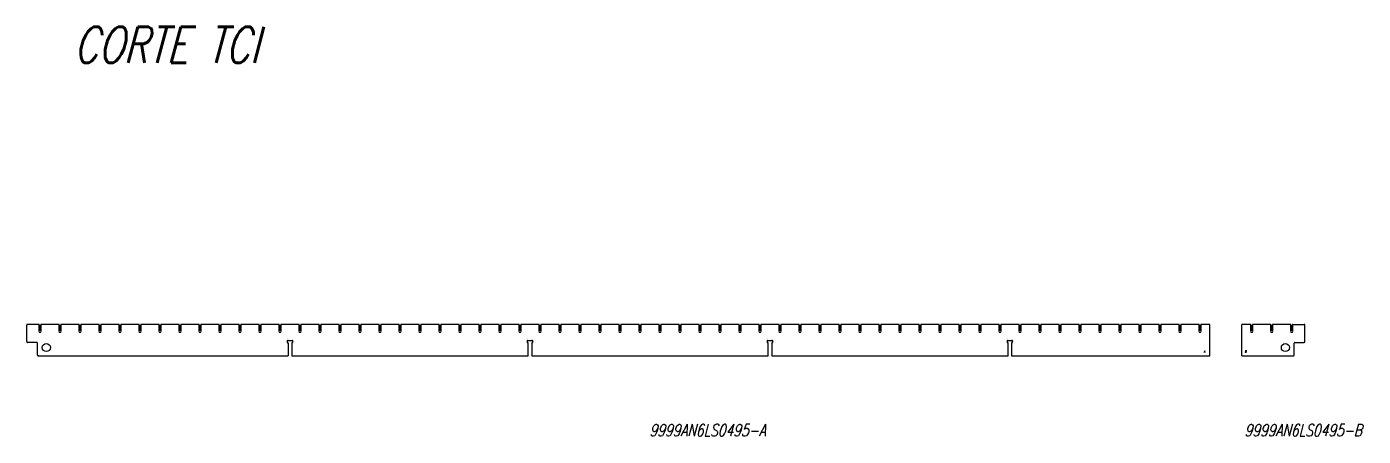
# Model space of a CAD drawing. Header units: millimetres. Extents: x 20123 to 28178, y -9397 to -6390.
# Drawn here: x 24836 to 28178, y -7774 to -6750 of the extents above; entities that cross this region are included whole.
import ezdxf

# ---------------------------------------------------------------- set-up
doc = ezdxf.new("R2010")
doc.units = ezdxf.units.MM
doc.header["$LTSCALE"] = 100
doc.layers.get('0').update_dxf_attribs({"linetype": 'CONTINUOUS', "lineweight": 30})
doc.layers.add('3-COTAS', color=252, linetype='CONTINUOUS')
doc.styles.add('ROMANS', font='romans.shx', dxfattribs={"width": 0.75, "oblique": 15, "height": 30})

msp = doc.modelspace()

# ---------------------------------------------------------------- linework, layer by layer
for p, q in [((24836.386, -7537.565), (24836.386, -7496.565)), ((24866.767, -7494.565), (24838.386, -7494.565)), ((24867.767, -7495.554), (24867.767, -7509.452)), ((24867.767, -7509.442), (24867.767, -7496.565)), ((24871.125, -7514.565), (24868.159, -7514.565)), ((24871.517, -7509.452), (24871.517, -7495.554)), ((24871.517, -7496.565), (24871.517, -7509.442)), ((24916.767, -7494.565), (24872.517, -7494.565)), ((24917.767, -7495.554), (24917.767, -7509.452)), ((24917.767, -7509.442), (24917.767, -7496.565)), ((24921.125, -7514.565), (24918.159, -7514.565)), ((24921.517, -7509.452), (24921.517, -7495.554)), ((24921.517, -7496.565), (24921.517, -7509.442)), ((24966.767, -7494.565), (24922.517, -7494.565)), ((24967.767, -7495.554), (24967.767, -7509.452)), ((24967.767, -7509.442), (24967.767, -7496.565)), ((24971.125, -7514.565), (24968.159, -7514.565)), ((24971.517, -7509.452), (24971.517, -7495.554)), ((24971.517, -7496.565), (24971.517, -7509.442)), ((25016.767, -7494.565), (24972.517, -7494.565)), ((25017.767, -7495.554), (25017.767, -7509.452)), ((25017.767, -7509.442), (25017.767, -7496.565)), ((25021.125, -7514.565), (25018.159, -7514.565)), ((25021.517, -7509.452), (25021.517, -7495.554)), ((25021.517, -7496.565), (25021.517, -7509.442)), ((25066.767, -7494.565), (25022.517, -7494.565)), ((25067.767, -7495.554), (25067.767, -7509.452)), ((25067.767, -7509.442), (25067.767, -7496.565)), ((25071.125, -7514.565), (25068.159, -7514.565)), ((25071.517, -7509.452), (25071.517, -7495.554)), ((25071.517, -7496.565), (25071.517, -7509.442)), ((25116.767, -7494.565), (25072.517, -7494.565)), ((25117.767, -7495.554), (25117.767, -7509.452)), ((25117.767, -7509.442), (25117.767, -7496.565)), ((25121.125, -7514.565), (25118.159, -7514.565)), ((25121.517, -7509.452), (25121.517, -7495.554)), ((25121.517, -7496.565), (25121.517, -7509.442)), ((25166.767, -7494.565), (25122.517, -7494.565)), ((25167.767, -7495.554), (25167.767, -7509.452)), ((25167.767, -7509.442), (25167.767, -7496.565)), ((25171.125, -7514.565), (25168.159, -7514.565)), ((25171.517, -7509.452), (25171.517, -7495.554)), ((25171.517, -7496.565), (25171.517, -7509.442)), ((25216.767, -7494.565), (25172.517, -7494.565)), ((25217.767, -7495.554), (25217.767, -7509.452)), ((25217.767, -7509.442), (25217.767, -7496.565)), ((25221.125, -7514.565), (25218.159, -7514.565)), ((25221.517, -7509.452), (25221.517, -7495.554)), ((25221.517, -7496.565), (25221.517, -7509.442)), ((25266.767, -7494.565), (25222.517, -7494.565)), ((25267.767, -7495.554), (25267.767, -7509.452)), ((25267.767, -7509.442), (25267.767, -7496.565)), ((25271.125, -7514.565), (25268.159, -7514.565)), ((25271.517, -7509.452), (25271.517, -7495.554)), ((25271.517, -7496.565), (25271.517, -7509.442)), ((25316.767, -7494.565), (25272.517, -7494.565)), ((25317.767, -7495.554), (25317.767, -7509.452)), ((25317.767, -7509.442), (25317.767, -7496.565)), ((25321.125, -7514.565), (25318.159, -7514.565)), ((25321.517, -7509.452), (25321.517, -7495.554)), ((25321.517, -7496.565), (25321.517, -7509.442)), ((25366.767, -7494.565), (25322.517, -7494.565)), ((25367.767, -7495.554), (25367.767, -7509.452)), ((25367.767, -7509.442), (25367.767, -7496.565)), ((25371.125, -7514.565), (25368.159, -7514.565)), ((25371.517, -7509.452), (25371.517, -7495.554)), ((25371.517, -7496.565), (25371.517, -7509.442)), ((25416.767, -7494.565), (25372.517, -7494.565)), ((25417.767, -7495.554), (25417.767, -7509.452)), ((25417.767, -7509.442), (25417.767, -7496.565)), ((25421.125, -7514.565), (25418.159, -7514.565)), ((25421.517, -7509.452), (25421.517, -7495.554)), ((25421.517, -7496.565), (25421.517, -7509.442)), ((25466.767, -7494.565), (25422.517, -7494.565)), ((25467.767, -7495.554), (25467.767, -7509.452)), ((25467.767, -7509.442), (25467.767, -7496.565)), ((25471.125, -7514.565), (25468.159, -7514.565)), ((25471.517, -7509.452), (25471.517, -7495.554)), ((25471.517, -7496.565), (25471.517, -7509.442)), ((25516.767, -7494.565), (25472.517, -7494.565)), ((25517.767, -7495.554), (25517.767, -7509.452)), ((25517.767, -7509.442), (25517.767, -7496.565)), ((25521.125, -7514.565), (25518.159, -7514.565)), ((25521.517, -7509.452), (25521.517, -7495.554)), ((25521.517, -7496.565), (25521.517, -7509.442)), ((25566.767, -7494.565), (25522.517, -7494.565)), ((25567.767, -7495.554), (25567.767, -7509.452)), ((25567.767, -7509.442), (25567.767, -7496.565)), ((25571.125, -7514.565), (25568.159, -7514.565)), ((25571.517, -7509.452), (25571.517, -7495.554)), ((25571.517, -7496.565), (25571.517, -7509.442)), ((25616.767, -7494.565), (25572.517, -7494.565)), ((25617.767, -7495.554), (25617.767, -7509.452)), ((25617.767, -7509.442), (25617.767, -7496.565)), ((25621.125, -7514.565), (25618.159, -7514.565)), ((25621.517, -7509.452), (25621.517, -7495.554)), ((25621.517, -7496.565), (25621.517, -7509.442)), ((25666.767, -7494.565), (25622.517, -7494.565)), ((25667.767, -7495.554), (25667.767, -7509.452)), ((25667.767, -7509.442), (25667.767, -7496.565)), ((25671.125, -7514.565), (25668.159, -7514.565)), ((25671.517, -7509.452), (25671.517, -7495.554)), ((25671.517, -7496.565), (25671.517, -7509.442)), ((25716.767, -7494.565), (25672.517, -7494.565)), ((25717.767, -7495.554), (25717.767, -7509.452)), ((25717.767, -7509.442), (25717.767, -7496.565)), ((25721.125, -7514.565), (25718.159, -7514.565)), ((25721.517, -7509.452), (25721.517, -7495.554)), ((25721.517, -7496.565), (25721.517, -7509.442)), ((25766.767, -7494.565), (25722.517, -7494.565)), ((25767.767, -7495.554), (25767.767, -7509.452)), ((25767.767, -7509.442), (25767.767, -7496.565)), ((25771.125, -7514.565), (25768.159, -7514.565)), ((25771.517, -7509.452), (25771.517, -7495.554)), ((25771.517, -7496.565), (25771.517, -7509.442)), ((25816.767, -7494.565), (25772.517, -7494.565)), ((25817.767, -7495.554), (25817.767, -7509.452)), ((25817.767, -7509.442), (25817.767, -7496.565)), ((25821.125, -7514.565), (25818.159, -7514.565)), ((25821.517, -7509.452), (25821.517, -7495.554)), ((25821.517, -7496.565), (25821.517, -7509.442)), ((25866.767, -7494.565), (25822.517, -7494.565)), ((25867.767, -7495.554), (25867.767, -7509.452)), ((25867.767, -7509.442), (25867.767, -7496.565)), ((25871.125, -7514.565), (25868.159, -7514.565)), ((25871.517, -7509.452), (25871.517, -7495.554)), ((25871.517, -7496.565), (25871.517, -7509.442)), ((25916.767, -7494.565), (25872.517, -7494.565)), ((25917.767, -7495.554), (25917.767, -7509.452)), ((25917.767, -7509.442), (25917.767, -7496.565)), ((25921.125, -7514.565), (25918.159, -7514.565)), ((25921.517, -7509.452), (25921.517, -7495.554)), ((25921.517, -7496.565), (25921.517, -7509.442)), ((25966.767, -7494.565), (25922.517, -7494.565)), ((25967.767, -7495.554), (25967.767, -7509.452)), ((25967.767, -7509.442), (25967.767, -7496.565)), ((25971.125, -7514.565), (25968.159, -7514.565)), ((25971.517, -7509.452), (25971.517, -7495.554)), ((25971.517, -7496.565), (25971.517, -7509.442)), ((26016.767, -7494.565), (25972.517, -7494.565)), ((26017.767, -7495.554), (26017.767, -7509.452)), ((26017.767, -7509.442), (26017.767, -7496.565)), ((26021.125, -7514.565), (26018.159, -7514.565)), ((26021.517, -7509.452), (26021.517, -7495.554)), ((26021.517, -7496.565), (26021.517, -7509.442)), ((26066.767, -7494.565), (26022.517, -7494.565)), ((26067.767, -7495.554), (26067.767, -7509.452)), ((26067.767, -7509.442), (26067.767, -7496.565)), ((26071.125, -7514.565), (26068.159, -7514.565)), ((26071.517, -7509.452), (26071.517, -7495.554)), ((26071.517, -7496.565), (26071.517, -7509.442)), ((26116.767, -7494.565), (26072.517, -7494.565)), ((26117.767, -7495.554), (26117.767, -7509.452)), ((26117.767, -7509.442), (26117.767, -7496.565)), ((26121.125, -7514.565), (26118.159, -7514.565)), ((26121.517, -7509.452), (26121.517, -7495.554)), ((26121.517, -7496.565), (26121.517, -7509.442)), ((26166.767, -7494.565), (26122.517, -7494.565)), ((26167.767, -7495.554), (26167.767, -7509.452)), ((26167.767, -7509.442), (26167.767, -7496.565)), ((26171.125, -7514.565), (26168.159, -7514.565)), ((26171.517, -7509.452), (26171.517, -7495.554)), ((26171.517, -7496.565), (26171.517, -7509.442)), ((26216.767, -7494.565), (26172.517, -7494.565)), ((26217.767, -7495.554), (26217.767, -7509.452)), ((26217.767, -7509.442), (26217.767, -7496.565)), ((26221.125, -7514.565), (26218.159, -7514.565)), ((26221.517, -7509.452), (26221.517, -7495.554)), ((26221.517, -7496.565), (26221.517, -7509.442)), ((26266.767, -7494.565), (26222.517, -7494.565)), ((26267.767, -7495.554), (26267.767, -7509.452)), ((26267.767, -7509.442), (26267.767, -7496.565)), ((26271.125, -7514.565), (26268.159, -7514.565)), ((26271.517, -7509.452), (26271.517, -7495.554)), ((26271.517, -7496.565), (26271.517, -7509.442)), ((26316.767, -7494.565), (26272.517, -7494.565)), ((26317.767, -7495.554), (26317.767, -7509.452)), ((26317.767, -7509.442), (26317.767, -7496.565)), ((26321.125, -7514.565), (26318.159, -7514.565)), ((26321.517, -7509.452), (26321.517, -7495.554)), ((26321.517, -7496.565), (26321.517, -7509.442)), ((26366.767, -7494.565), (26322.517, -7494.565)), ((26367.767, -7495.554), (26367.767, -7509.452)), ((26367.767, -7509.442), (26367.767, -7496.565)), ((26371.125, -7514.565), (26368.159, -7514.565)), ((26371.517, -7509.452), (26371.517, -7495.554)), ((26371.517, -7496.565), (26371.517, -7509.442)), ((26416.767, -7494.565), (26372.517, -7494.565)), ((26417.767, -7495.554), (26417.767, -7509.452)), ((26417.767, -7509.442), (26417.767, -7496.565)), ((26421.125, -7514.565), (26418.159, -7514.565)), ((26421.517, -7509.452), (26421.517, -7495.554)), ((26421.517, -7496.565), (26421.517, -7509.442)), ((26466.767, -7494.565), (26422.517, -7494.565)), ((26467.767, -7495.554), (26467.767, -7509.452)), ((26467.767, -7509.442), (26467.767, -7496.565)), ((26471.125, -7514.565), (26468.159, -7514.565)), ((26471.517, -7509.452), (26471.517, -7495.554)), ((26471.517, -7496.565), (26471.517, -7509.442)), ((26516.767, -7494.565), (26472.517, -7494.565)), ((26517.767, -7495.554), (26517.767, -7509.452)), ((26517.767, -7509.442), (26517.767, -7496.565)), ((26521.125, -7514.565), (26518.159, -7514.565)), ((26521.517, -7509.452), (26521.517, -7495.554)), ((26521.517, -7496.565), (26521.517, -7509.442)), ((26566.767, -7494.565), (26522.517, -7494.565)), ((26567.767, -7495.554), (26567.767, -7509.452)), ((26567.767, -7509.442), (26567.767, -7496.565)), ((26571.125, -7514.565), (26568.159, -7514.565)), ((26571.517, -7509.452), (26571.517, -7495.554)), ((26571.517, -7496.565), (26571.517, -7509.442)), ((26616.767, -7494.565), (26572.517, -7494.565)), ((26617.767, -7495.554), (26617.767, -7509.452)), ((26617.767, -7509.442), (26617.767, -7496.565)), ((26621.125, -7514.565), (26618.159, -7514.565)), ((26621.517, -7509.452), (26621.517, -7495.554)), ((26621.517, -7496.565), (26621.517, -7509.442)), ((26666.767, -7494.565), (26622.517, -7494.565)), ((26667.767, -7495.554), (26667.767, -7509.452)), ((26667.767, -7509.442), (26667.767, -7496.565)), ((26671.125, -7514.565), (26668.159, -7514.565)), ((26671.517, -7509.452), (26671.517, -7495.554)), ((26671.517, -7496.565), (26671.517, -7509.442)), ((26716.767, -7494.565), (26672.517, -7494.565)), ((26717.767, -7495.554), (26717.767, -7509.452)), ((26717.767, -7509.442), (26717.767, -7496.565)), ((26721.125, -7514.565), (26718.159, -7514.565)), ((26721.517, -7509.452), (26721.517, -7495.554)), ((26721.517, -7496.565), (26721.517, -7509.442)), ((26766.767, -7494.565), (26722.517, -7494.565)), ((26767.767, -7495.554), (26767.767, -7509.452)), ((26767.767, -7509.442), (26767.767, -7496.565)), ((26771.125, -7514.565), (26768.159, -7514.565)), ((26771.517, -7509.452), (26771.517, -7495.554)), ((26771.517, -7496.565), (26771.517, -7509.442)), ((26816.767, -7494.565), (26772.517, -7494.565)), ((26817.767, -7495.554), (26817.767, -7509.452)), ((26817.767, -7509.442), (26817.767, -7496.565)), ((26821.125, -7514.565), (26818.159, -7514.565)), ((26821.517, -7509.452), (26821.517, -7495.554)), ((26821.517, -7496.565), (26821.517, -7509.442)), ((26866.767, -7494.565), (26822.517, -7494.565)), ((26867.767, -7495.554), (26867.767, -7509.452)), ((26867.767, -7509.442), (26867.767, -7496.565)), ((26871.125, -7514.565), (26868.159, -7514.565)), ((26871.517, -7509.452), (26871.517, -7495.554)), ((26871.517, -7496.565), (26871.517, -7509.442)), ((26916.767, -7494.565), (26872.517, -7494.565)), ((26917.767, -7495.554), (26917.767, -7509.452)), ((26917.767, -7509.442), (26917.767, -7496.565)), ((26921.125, -7514.565), (26918.159, -7514.565)), ((26921.517, -7509.452), (26921.517, -7495.554)), ((26921.517, -7496.565), (26921.517, -7509.442)), ((26966.767, -7494.565), (26922.517, -7494.565)), ((26967.767, -7495.554), (26967.767, -7509.452)), ((26967.767, -7509.442), (26967.767, -7496.565)), ((26971.125, -7514.565), (26968.159, -7514.565)), ((26971.517, -7509.452), (26971.517, -7495.554)), ((26971.517, -7496.565), (26971.517, -7509.442)), ((27016.767, -7494.565), (26972.517, -7494.565)), ((27017.767, -7495.554), (27017.767, -7509.452)), ((27017.767, -7509.442), (27017.767, -7496.565)), ((27021.125, -7514.565), (27018.159, -7514.565)), ((27021.517, -7509.452), (27021.517, -7495.554)), ((27021.517, -7496.565), (27021.517, -7509.442)), ((27066.767, -7494.565), (27022.517, -7494.565)), ((27067.767, -7495.554), (27067.767, -7509.452)), ((27067.767, -7509.442), (27067.767, -7496.565)), ((27071.125, -7514.565), (27068.159, -7514.565)), ((27071.517, -7509.452), (27071.517, -7495.554)), ((27071.517, -7496.565), (27071.517, -7509.442)), ((27116.767, -7494.565), (27072.517, -7494.565)), ((27117.767, -7495.554), (27117.767, -7509.452)), ((27117.767, -7509.442), (27117.767, -7496.565)), ((27121.125, -7514.565), (27118.159, -7514.565)), ((27121.517, -7509.452), (27121.517, -7495.554)), ((27121.517, -7496.565), (27121.517, -7509.442)), ((27166.767, -7494.565), (27122.517, -7494.565)), ((27167.767, -7495.554), (27167.767, -7509.452)), ((27167.767, -7509.442), (27167.767, -7496.565)), ((27171.125, -7514.565), (27168.159, -7514.565)), ((27171.517, -7509.452), (27171.517, -7495.554)), ((27171.517, -7496.565), (27171.517, -7509.442)), ((27216.767, -7494.565), (27172.517, -7494.565)), ((27217.767, -7495.554), (27217.767, -7509.452)), ((27217.767, -7509.442), (27217.767, -7496.565)), ((27221.125, -7514.565), (27218.159, -7514.565)), ((27221.517, -7509.452), (27221.517, -7495.554)), ((27221.517, -7496.565), (27221.517, -7509.442)), ((27266.767, -7494.565), (27222.517, -7494.565)), ((27267.767, -7495.554), (27267.767, -7509.452)), ((27267.767, -7509.442), (27267.767, -7496.565)), ((27271.125, -7514.565), (27268.159, -7514.565)), ((27271.517, -7509.452), (27271.517, -7495.554)), ((27271.517, -7496.565), (27271.517, -7509.442)), ((27316.767, -7494.565), (27272.517, -7494.565)), ((27317.767, -7495.554), (27317.767, -7509.452)), ((27317.767, -7509.442), (27317.767, -7496.565)), ((27321.125, -7514.565), (27318.159, -7514.565)), ((27321.517, -7509.452), (27321.517, -7495.554)), ((27321.517, -7496.565), (27321.517, -7509.442)), ((27366.767, -7494.565), (27322.517, -7494.565)), ((27367.767, -7495.554), (27367.767, -7509.452)), ((27367.767, -7509.442), (27367.767, -7496.565)), ((27371.125, -7514.565), (27368.159, -7514.565)), ((27371.517, -7509.452), (27371.517, -7495.554)), ((27371.517, -7496.565), (27371.517, -7509.442)), ((27416.767, -7494.565), (27372.517, -7494.565)), ((27417.767, -7495.554), (27417.767, -7509.452)), ((27417.767, -7509.442), (27417.767, -7496.565)), ((27421.125, -7514.565), (27418.159, -7514.565)), ((27421.517, -7509.452), (27421.517, -7495.554)), ((27421.517, -7496.565), (27421.517, -7509.442)), ((27466.767, -7494.565), (27422.517, -7494.565)), ((27467.767, -7495.554), (27467.767, -7509.452)), ((27467.767, -7509.442), (27467.767, -7496.565)), ((27471.125, -7514.565), (27468.159, -7514.565)), ((27471.517, -7509.452), (27471.517, -7495.554)), ((27471.517, -7496.565), (27471.517, -7509.442)), ((27516.767, -7494.565), (27472.517, -7494.565)), ((27517.767, -7495.554), (27517.767, -7509.452)), ((27517.767, -7509.442), (27517.767, -7496.565)), ((27521.125, -7514.565), (27518.159, -7514.565)), ((27521.517, -7509.452), (27521.517, -7495.554)), ((27521.517, -7496.565), (27521.517, -7509.442)), ((27566.767, -7494.565), (27522.517, -7494.565)), ((27567.767, -7495.554), (27567.767, -7509.452)), ((27567.767, -7509.442), (27567.767, -7496.565)), ((27571.125, -7514.565), (27568.159, -7514.565)), ((27571.517, -7509.452), (27571.517, -7495.554)), ((27571.517, -7496.565), (27571.517, -7509.442)), ((27616.767, -7494.565), (27572.517, -7494.565)), ((27617.767, -7495.554), (27617.767, -7509.452)), ((27617.767, -7509.442), (27617.767, -7496.565)), ((27621.125, -7514.565), (27618.159, -7514.565)), ((27621.517, -7509.452), (27621.517, -7495.554)), ((27621.517, -7496.565), (27621.517, -7509.442)), ((27666.767, -7494.565), (27622.517, -7494.565)), ((27667.767, -7495.554), (27667.767, -7509.452)), ((27667.767, -7509.442), (27667.767, -7496.565)), ((27671.125, -7514.565), (27668.159, -7514.565)), ((27671.517, -7509.452), (27671.517, -7495.554)), ((27671.517, -7496.565), (27671.517, -7509.442)), ((27716.767, -7494.565), (27672.517, -7494.565)), ((27717.767, -7495.554), (27717.767, -7509.452)), ((27717.767, -7509.442), (27717.767, -7496.565)), ((27721.125, -7514.565), (27718.159, -7514.565)), ((27721.517, -7509.452), (27721.517, -7495.554)), ((27721.517, -7496.565), (27721.517, -7509.442)), ((27766.767, -7494.565), (27722.517, -7494.565)), ((27767.767, -7495.554), (27767.767, -7509.452)), ((27767.767, -7509.442), (27767.767, -7496.565)), ((27771.125, -7514.565), (27768.159, -7514.565)), ((27771.517, -7509.452), (27771.517, -7495.554)), ((27771.517, -7496.565), (27771.517, -7509.442)), ((27794.642, -7494.565), (27772.517, -7494.565)), ((27794.642, -7573.565), (27794.642, -7494.565)), ((27874.009, -7573.565), (27874.009, -7494.565)), ((27896.134, -7494.565), (27874.009, -7494.565)), ((27897.134, -7495.554), (27897.134, -7509.452)), ((27897.134, -7509.442), (27897.134, -7496.565)), ((27900.492, -7514.565), (27897.526, -7514.565)), ((27900.884, -7509.452), (27900.884, -7495.554)), ((27900.884, -7496.565), (27900.884, -7509.442)), ((27946.134, -7494.565), (27901.884, -7494.565)), ((27947.134, -7495.554), (27947.134, -7509.452)), ((27947.134, -7509.442), (27947.134, -7496.565)), ((27950.492, -7514.565), (27947.526, -7514.565)), ((27950.884, -7509.452), (27950.884, -7495.554)), ((27950.884, -7496.565), (27950.884, -7509.442)), ((27996.134, -7494.565), (27951.884, -7494.565)), ((27997.134, -7495.554), (27997.134, -7509.452)), ((27997.134, -7509.442), (27997.134, -7496.565)), ((28000.492, -7514.565), (27997.526, -7514.565)), ((28000.884, -7509.452), (28000.884, -7495.554)), ((28000.884, -7496.565), (28000.884, -7509.442)), ((28001.871, -7494.565), (28030.253, -7494.565)), ((28032.253, -7537.565), (28032.253, -7496.565)), ((24837.95, -7539.565), (24838.95, -7539.565)), ((24861.386, -7539.565), (24838.386, -7539.565)), ((24839.386, -7539.565), (24838.386, -7539.565)), ((24844.386, -7539.565), (24839.386, -7539.565)), ((24863.386, -7571.565), (24863.386, -7541.565)), ((25490.377, -7541.849), (25487.904, -7537.565)), ((25489.636, -7534.565), (25499.636, -7534.565)), ((25490.377, -7541.849), (25490.377, -7573.565)), ((25501.368, -7537.565), (25498.894, -7541.849)), ((25498.894, -7541.849), (25498.894, -7573.565)), ((26090.377, -7541.849), (26087.904, -7537.565)), ((26089.636, -7534.565), (26099.636, -7534.565)), ((26090.377, -7573.565), (26090.377, -7541.849)), ((26101.368, -7537.565), (26098.894, -7541.849)), ((26098.894, -7541.849), (26098.894, -7573.565)), ((26690.377, -7541.849), (26687.904, -7537.565)), ((26689.636, -7534.565), (26699.636, -7534.565)), ((26690.377, -7573.565), (26690.377, -7541.849)), ((26701.368, -7537.565), (26698.894, -7541.849)), ((26698.894, -7541.849), (26698.894, -7573.565)), ((27290.377, -7541.849), (27287.904, -7537.565)), ((27289.636, -7534.565), (27299.636, -7534.565)), ((27290.377, -7573.565), (27290.377, -7541.849)), ((27301.368, -7537.565), (27298.894, -7541.849)), ((27298.894, -7541.849), (27298.894, -7573.565)), ((28005.253, -7571.565), (28005.253, -7541.565)), ((28007.253, -7539.565), (28030.253, -7539.565)), ((28024.253, -7539.565), (28029.253, -7539.565)), ((28029.253, -7539.565), (28030.253, -7539.565)), ((28030.688, -7539.565), (28029.688, -7539.565)), ((24866.386, -7573.565), (24865.386, -7573.565)), ((24865.386, -7573.565), (25490.377, -7573.565)), ((25498.894, -7573.565), (26090.377, -7573.565)), ((26098.894, -7573.565), (26690.377, -7573.565)), ((26698.894, -7573.565), (27290.377, -7573.565)), ((27298.894, -7573.565), (27794.642, -7573.565)), ((27874.009, -7573.565), (28003.253, -7573.565)), ((28002.253, -7573.565), (28003.253, -7573.565))]:
    msp.add_line(p, q)
for centre in [(24885.386, -7552.565), (27983.253, -7552.565)]:
    msp.add_circle(centre, 10.1)
for centre, radius, start, end in [((24838.386, -7496.565), 2, 90, 180), ((24869.642, -7512.223), 3, 135.949803, 222.141794), ((24866.767, -7495.565), 1, 0, 90), ((24868.159, -7513.565), 1, 222.141794, 270), ((24866.767, -7509.442), 1, 315.949803, 0), ((24871.125, -7513.565), 1, 270, 317.858206), ((24872.517, -7495.565), 1, 90, 180), ((24872.517, -7509.442), 1, 180, 224.050197), ((24869.642, -7512.223), 3, 317.858206, 44.050197), ((24919.642, -7512.223), 3, 135.949803, 222.141794), ((24916.767, -7495.565), 1, 0, 90), ((24918.159, -7513.565), 1, 222.141794, 270), ((24916.767, -7509.442), 1, 315.949803, 0), ((24921.125, -7513.565), 1, 270, 317.858206), ((24922.517, -7495.565), 1, 90, 180), ((24922.517, -7509.442), 1, 180, 224.050197), ((24919.642, -7512.223), 3, 317.858206, 44.050197), ((24969.642, -7512.223), 3, 135.949803, 222.141794), ((24966.767, -7495.565), 1, 0, 90), ((24968.159, -7513.565), 1, 222.141794, 270), ((24966.767, -7509.442), 1, 315.949803, 0), ((24971.125, -7513.565), 1, 270, 317.858206), ((24972.517, -7495.565), 1, 90, 180), ((24972.517, -7509.442), 1, 180, 224.050197), ((24969.642, -7512.223), 3, 317.858206, 44.050197), ((25019.642, -7512.223), 3, 135.949803, 222.141794), ((25016.767, -7495.565), 1, 0, 90), ((25018.159, -7513.565), 1, 222.141794, 270), ((25016.767, -7509.442), 1, 315.949803, 0), ((25021.125, -7513.565), 1, 270, 317.858206), ((25022.517, -7495.565), 1, 90, 180), ((25022.517, -7509.442), 1, 180, 224.050197), ((25019.642, -7512.223), 3, 317.858206, 44.050197), ((25069.642, -7512.223), 3, 135.949803, 222.141794), ((25066.767, -7495.565), 1, 0, 90), ((25068.159, -7513.565), 1, 222.141794, 270), ((25066.767, -7509.442), 1, 315.949803, 0), ((25071.125, -7513.565), 1, 270, 317.858206), ((25072.517, -7495.565), 1, 90, 180), ((25072.517, -7509.442), 1, 180, 224.050197), ((25069.642, -7512.223), 3, 317.858206, 44.050197), ((25119.642, -7512.223), 3, 135.949803, 222.141794), ((25116.767, -7495.565), 1, 0, 90), ((25118.159, -7513.565), 1, 222.141794, 270), ((25116.767, -7509.442), 1, 315.949803, 0), ((25121.125, -7513.565), 1, 270, 317.858206), ((25122.517, -7495.565), 1, 90, 180), ((25122.517, -7509.442), 1, 180, 224.050197), ((25119.642, -7512.223), 3, 317.858206, 44.050197), ((25169.642, -7512.223), 3, 135.949803, 222.141794), ((25166.767, -7495.565), 1, 0, 90), ((25168.159, -7513.565), 1, 222.141794, 270), ((25166.767, -7509.442), 1, 315.949803, 0), ((25171.125, -7513.565), 1, 270, 317.858206), ((25172.517, -7495.565), 1, 90, 180), ((25172.517, -7509.442), 1, 180, 224.050197), ((25169.642, -7512.223), 3, 317.858206, 44.050197), ((25219.642, -7512.223), 3, 135.949803, 222.141794), ((25216.767, -7495.565), 1, 0, 90), ((25218.159, -7513.565), 1, 222.141794, 270), ((25216.767, -7509.442), 1, 315.949803, 0), ((25221.125, -7513.565), 1, 270, 317.858206), ((25222.517, -7495.565), 1, 90, 180), ((25222.517, -7509.442), 1, 180, 224.050197), ((25219.642, -7512.223), 3, 317.858206, 44.050197), ((25269.642, -7512.223), 3, 135.949803, 222.141794), ((25266.767, -7495.565), 1, 0, 90), ((25268.159, -7513.565), 1, 222.141794, 270), ((25266.767, -7509.442), 1, 315.949803, 0), ((25271.125, -7513.565), 1, 270, 317.858206), ((25272.517, -7495.565), 1, 90, 180), ((25272.517, -7509.442), 1, 180, 224.050197), ((25269.642, -7512.223), 3, 317.858206, 44.050197), ((25319.642, -7512.223), 3, 135.949803, 222.141794), ((25316.767, -7495.565), 1, 0, 90), ((25318.159, -7513.565), 1, 222.141794, 270), ((25316.767, -7509.442), 1, 315.949803, 0), ((25321.125, -7513.565), 1, 270, 317.858206), ((25322.517, -7495.565), 1, 90, 180), ((25322.517, -7509.442), 1, 180, 224.050197), ((25319.642, -7512.223), 3, 317.858206, 44.050197), ((25369.642, -7512.223), 3, 135.949803, 222.141794), ((25366.767, -7495.565), 1, 0, 90), ((25368.159, -7513.565), 1, 222.141794, 270), ((25366.767, -7509.442), 1, 315.949803, 0), ((25371.125, -7513.565), 1, 270, 317.858206), ((25372.517, -7495.565), 1, 90, 180), ((25372.517, -7509.442), 1, 180, 224.050197), ((25369.642, -7512.223), 3, 317.858206, 44.050197), ((25419.642, -7512.223), 3, 135.949803, 222.141794), ((25416.767, -7495.565), 1, 0, 90), ((25418.159, -7513.565), 1, 222.141794, 270), ((25416.767, -7509.442), 1, 315.949803, 0), ((25421.125, -7513.565), 1, 270, 317.858206), ((25422.517, -7495.565), 1, 90, 180), ((25422.517, -7509.442), 1, 180, 224.050197), ((25419.642, -7512.223), 3, 317.858206, 44.050197), ((25469.642, -7512.223), 3, 135.949803, 222.141794), ((25466.767, -7495.565), 1, 0, 90), ((25468.159, -7513.565), 1, 222.141794, 270), ((25466.767, -7509.442), 1, 315.949803, 0), ((25471.125, -7513.565), 1, 270, 317.858206), ((25472.517, -7495.565), 1, 90, 180), ((25472.517, -7509.442), 1, 180, 224.050197), ((25469.642, -7512.223), 3, 317.858206, 44.050197), ((25519.642, -7512.223), 3, 135.949803, 222.141794), ((25516.767, -7495.565), 1, 0, 90), ((25518.159, -7513.565), 1, 222.141794, 270), ((25516.767, -7509.442), 1, 315.949803, 0), ((25521.125, -7513.565), 1, 270, 317.858206), ((25522.517, -7495.565), 1, 90, 180), ((25522.517, -7509.442), 1, 180, 224.050197), ((25519.642, -7512.223), 3, 317.858206, 44.050197), ((25569.642, -7512.223), 3, 135.949803, 222.141794), ((25566.767, -7495.565), 1, 0, 90), ((25568.159, -7513.565), 1, 222.141794, 270), ((25566.767, -7509.442), 1, 315.949803, 0), ((25571.125, -7513.565), 1, 270, 317.858206), ((25572.517, -7495.565), 1, 90, 180), ((25572.517, -7509.442), 1, 180, 224.050197), ((25569.642, -7512.223), 3, 317.858206, 44.050197), ((25619.642, -7512.223), 3, 135.949803, 222.141794), ((25616.767, -7495.565), 1, 0, 90), ((25618.159, -7513.565), 1, 222.141794, 270), ((25616.767, -7509.442), 1, 315.949803, 0), ((25621.125, -7513.565), 1, 270, 317.858206), ((25622.517, -7495.565), 1, 90, 180), ((25622.517, -7509.442), 1, 180, 224.050197), ((25619.642, -7512.223), 3, 317.858206, 44.050197), ((25669.642, -7512.223), 3, 135.949803, 222.141794), ((25666.767, -7495.565), 1, 0, 90), ((25668.159, -7513.565), 1, 222.141794, 270), ((25666.767, -7509.442), 1, 315.949803, 0), ((25671.125, -7513.565), 1, 270, 317.858206), ((25672.517, -7495.565), 1, 90, 180), ((25672.517, -7509.442), 1, 180, 224.050197), ((25669.642, -7512.223), 3, 317.858206, 44.050197), ((25719.642, -7512.223), 3, 135.949803, 222.141794), ((25716.767, -7495.565), 1, 0, 90), ((25718.159, -7513.565), 1, 222.141794, 270), ((25716.767, -7509.442), 1, 315.949803, 0), ((25721.125, -7513.565), 1, 270, 317.858206), ((25722.517, -7495.565), 1, 90, 180), ((25722.517, -7509.442), 1, 180, 224.050197), ((25719.642, -7512.223), 3, 317.858206, 44.050197), ((25769.642, -7512.223), 3, 135.949803, 222.141794), ((25766.767, -7495.565), 1, 0, 90), ((25768.159, -7513.565), 1, 222.141794, 270), ((25766.767, -7509.442), 1, 315.949803, 0), ((25771.125, -7513.565), 1, 270, 317.858206), ((25772.517, -7495.565), 1, 90, 180), ((25772.517, -7509.442), 1, 180, 224.050197), ((25769.642, -7512.223), 3, 317.858206, 44.050197), ((25819.642, -7512.223), 3, 135.949803, 222.141794), ((25816.767, -7495.565), 1, 0, 90), ((25818.159, -7513.565), 1, 222.141794, 270), ((25816.767, -7509.442), 1, 315.949803, 0), ((25821.125, -7513.565), 1, 270, 317.858206), ((25822.517, -7495.565), 1, 90, 180), ((25822.517, -7509.442), 1, 180, 224.050197), ((25819.642, -7512.223), 3, 317.858206, 44.050197), ((25869.642, -7512.223), 3, 135.949803, 222.141794), ((25866.767, -7495.565), 1, 0, 90), ((25868.159, -7513.565), 1, 222.141794, 270), ((25866.767, -7509.442), 1, 315.949803, 0), ((25871.125, -7513.565), 1, 270, 317.858206), ((25872.517, -7495.565), 1, 90, 180), ((25872.517, -7509.442), 1, 180, 224.050197), ((25869.642, -7512.223), 3, 317.858206, 44.050197), ((25919.642, -7512.223), 3, 135.949803, 222.141794), ((25916.767, -7495.565), 1, 0, 90), ((25918.159, -7513.565), 1, 222.141794, 270), ((25916.767, -7509.442), 1, 315.949803, 0), ((25921.125, -7513.565), 1, 270, 317.858206), ((25922.517, -7495.565), 1, 90, 180), ((25922.517, -7509.442), 1, 180, 224.050197), ((25919.642, -7512.223), 3, 317.858206, 44.050197), ((25969.642, -7512.223), 3, 135.949803, 222.141794), ((25966.767, -7495.565), 1, 0, 90), ((25968.159, -7513.565), 1, 222.141794, 270), ((25966.767, -7509.442), 1, 315.949803, 0), ((25971.125, -7513.565), 1, 270, 317.858206), ((25972.517, -7495.565), 1, 90, 180), ((25972.517, -7509.442), 1, 180, 224.050197), ((25969.642, -7512.223), 3, 317.858206, 44.050197), ((26019.642, -7512.223), 3, 135.949803, 222.141794), ((26016.767, -7495.565), 1, 0, 90), ((26018.159, -7513.565), 1, 222.141794, 270), ((26016.767, -7509.442), 1, 315.949803, 0), ((26021.125, -7513.565), 1, 270, 317.858206), ((26022.517, -7495.565), 1, 90, 180), ((26022.517, -7509.442), 1, 180, 224.050197), ((26019.642, -7512.223), 3, 317.858206, 44.050197), ((26069.642, -7512.223), 3, 135.949803, 222.141794), ((26066.767, -7495.565), 1, 0, 90), ((26068.159, -7513.565), 1, 222.141794, 270), ((26066.767, -7509.442), 1, 315.949803, 0), ((26071.125, -7513.565), 1, 270, 317.858206), ((26072.517, -7495.565), 1, 90, 180), ((26072.517, -7509.442), 1, 180, 224.050197), ((26069.642, -7512.223), 3, 317.858206, 44.050197), ((26119.642, -7512.223), 3, 135.949803, 222.141794), ((26116.767, -7495.565), 1, 0, 90), ((26118.159, -7513.565), 1, 222.141794, 270), ((26116.767, -7509.442), 1, 315.949803, 0), ((26121.125, -7513.565), 1, 270, 317.858206), ((26122.517, -7495.565), 1, 90, 180), ((26122.517, -7509.442), 1, 180, 224.050197), ((26119.642, -7512.223), 3, 317.858206, 44.050197), ((26169.642, -7512.223), 3, 135.949803, 222.141794), ((26166.767, -7495.565), 1, 0, 90), ((26168.159, -7513.565), 1, 222.141794, 270), ((26166.767, -7509.442), 1, 315.949803, 0), ((26171.125, -7513.565), 1, 270, 317.858206), ((26172.517, -7495.565), 1, 90, 180), ((26172.517, -7509.442), 1, 180, 224.050197), ((26169.642, -7512.223), 3, 317.858206, 44.050197), ((26219.642, -7512.223), 3, 135.949803, 222.141794), ((26216.767, -7495.565), 1, 0, 90), ((26218.159, -7513.565), 1, 222.141794, 270), ((26216.767, -7509.442), 1, 315.949803, 0), ((26221.125, -7513.565), 1, 270, 317.858206), ((26222.517, -7495.565), 1, 90, 180), ((26222.517, -7509.442), 1, 180, 224.050197), ((26219.642, -7512.223), 3, 317.858206, 44.050197), ((26269.642, -7512.223), 3, 135.949803, 222.141794), ((26266.767, -7495.565), 1, 0, 90), ((26268.159, -7513.565), 1, 222.141794, 270), ((26266.767, -7509.442), 1, 315.949803, 0), ((26271.125, -7513.565), 1, 270, 317.858206), ((26272.517, -7495.565), 1, 90, 180), ((26272.517, -7509.442), 1, 180, 224.050197), ((26269.642, -7512.223), 3, 317.858206, 44.050197), ((26319.642, -7512.223), 3, 135.949803, 222.141794), ((26316.767, -7495.565), 1, 0, 90), ((26318.159, -7513.565), 1, 222.141794, 270), ((26316.767, -7509.442), 1, 315.949803, 0), ((26321.125, -7513.565), 1, 270, 317.858206), ((26322.517, -7495.565), 1, 90, 180), ((26322.517, -7509.442), 1, 180, 224.050197), ((26319.642, -7512.223), 3, 317.858206, 44.050197), ((26369.642, -7512.223), 3, 135.949803, 222.141794), ((26366.767, -7495.565), 1, 0, 90), ((26368.159, -7513.565), 1, 222.141794, 270), ((26366.767, -7509.442), 1, 315.949803, 0), ((26371.125, -7513.565), 1, 270, 317.858206), ((26372.517, -7495.565), 1, 90, 180), ((26372.517, -7509.442), 1, 180, 224.050197), ((26369.642, -7512.223), 3, 317.858206, 44.050197), ((26419.642, -7512.223), 3, 135.949803, 222.141794), ((26416.767, -7495.565), 1, 0, 90), ((26418.159, -7513.565), 1, 222.141794, 270), ((26416.767, -7509.442), 1, 315.949803, 0), ((26421.125, -7513.565), 1, 270, 317.858206), ((26422.517, -7495.565), 1, 90, 180), ((26422.517, -7509.442), 1, 180, 224.050197), ((26419.642, -7512.223), 3, 317.858206, 44.050197), ((26469.642, -7512.223), 3, 135.949803, 222.141794), ((26466.767, -7495.565), 1, 0, 90), ((26468.159, -7513.565), 1, 222.141794, 270), ((26466.767, -7509.442), 1, 315.949803, 0), ((26471.125, -7513.565), 1, 270, 317.858206), ((26472.517, -7495.565), 1, 90, 180), ((26472.517, -7509.442), 1, 180, 224.050197), ((26469.642, -7512.223), 3, 317.858206, 44.050197), ((26519.642, -7512.223), 3, 135.949803, 222.141794), ((26516.767, -7495.565), 1, 0, 90), ((26518.159, -7513.565), 1, 222.141794, 270), ((26516.767, -7509.442), 1, 315.949803, 0), ((26521.125, -7513.565), 1, 270, 317.858206), ((26522.517, -7495.565), 1, 90, 180), ((26522.517, -7509.442), 1, 180, 224.050197), ((26519.642, -7512.223), 3, 317.858206, 44.050197), ((26569.642, -7512.223), 3, 135.949803, 222.141794), ((26566.767, -7495.565), 1, 0, 90), ((26568.159, -7513.565), 1, 222.141794, 270), ((26566.767, -7509.442), 1, 315.949803, 0), ((26571.125, -7513.565), 1, 270, 317.858206), ((26572.517, -7495.565), 1, 90, 180), ((26572.517, -7509.442), 1, 180, 224.050197), ((26569.642, -7512.223), 3, 317.858206, 44.050197), ((26619.642, -7512.223), 3, 135.949803, 222.141794), ((26616.767, -7495.565), 1, 0, 90), ((26618.159, -7513.565), 1, 222.141794, 270), ((26616.767, -7509.442), 1, 315.949803, 0), ((26621.125, -7513.565), 1, 270, 317.858206), ((26622.517, -7495.565), 1, 90, 180), ((26622.517, -7509.442), 1, 180, 224.050197), ((26619.642, -7512.223), 3, 317.858206, 44.050197), ((26669.642, -7512.223), 3, 135.949803, 222.141794), ((26666.767, -7495.565), 1, 0, 90), ((26668.159, -7513.565), 1, 222.141794, 270), ((26666.767, -7509.442), 1, 315.949803, 0), ((26671.125, -7513.565), 1, 270, 317.858206), ((26672.517, -7495.565), 1, 90, 180), ((26672.517, -7509.442), 1, 180, 224.050197), ((26669.642, -7512.223), 3, 317.858206, 44.050197), ((26719.642, -7512.223), 3, 135.949803, 222.141794), ((26716.767, -7495.565), 1, 0, 90), ((26718.159, -7513.565), 1, 222.141794, 270), ((26716.767, -7509.442), 1, 315.949803, 0), ((26721.125, -7513.565), 1, 270, 317.858206), ((26722.517, -7495.565), 1, 90, 180), ((26722.517, -7509.442), 1, 180, 224.050197), ((26719.642, -7512.223), 3, 317.858206, 44.050197), ((26769.642, -7512.223), 3, 135.949803, 222.141794), ((26766.767, -7495.565), 1, 0, 90), ((26768.159, -7513.565), 1, 222.141794, 270), ((26766.767, -7509.442), 1, 315.949803, 0), ((26771.125, -7513.565), 1, 270, 317.858206), ((26772.517, -7495.565), 1, 90, 180), ((26772.517, -7509.442), 1, 180, 224.050197), ((26769.642, -7512.223), 3, 317.858206, 44.050197), ((26819.642, -7512.223), 3, 135.949803, 222.141794), ((26816.767, -7495.565), 1, 0, 90), ((26818.159, -7513.565), 1, 222.141794, 270), ((26816.767, -7509.442), 1, 315.949803, 0), ((26821.125, -7513.565), 1, 270, 317.858206), ((26822.517, -7495.565), 1, 90, 180), ((26822.517, -7509.442), 1, 180, 224.050197), ((26819.642, -7512.223), 3, 317.858206, 44.050197), ((26869.642, -7512.223), 3, 135.949803, 222.141794), ((26866.767, -7495.565), 1, 0, 90), ((26868.159, -7513.565), 1, 222.141794, 270), ((26866.767, -7509.442), 1, 315.949803, 0), ((26871.125, -7513.565), 1, 270, 317.858206), ((26872.517, -7495.565), 1, 90, 180), ((26872.517, -7509.442), 1, 180, 224.050197), ((26869.642, -7512.223), 3, 317.858206, 44.050197), ((26919.642, -7512.223), 3, 135.949803, 222.141794), ((26916.767, -7495.565), 1, 0, 90), ((26918.159, -7513.565), 1, 222.141794, 270), ((26916.767, -7509.442), 1, 315.949803, 0), ((26921.125, -7513.565), 1, 270, 317.858206), ((26922.517, -7495.565), 1, 90, 180), ((26922.517, -7509.442), 1, 180, 224.050197), ((26919.642, -7512.223), 3, 317.858206, 44.050197), ((26969.642, -7512.223), 3, 135.949803, 222.141794), ((26966.767, -7495.565), 1, 0, 90), ((26968.159, -7513.565), 1, 222.141794, 270), ((26966.767, -7509.442), 1, 315.949803, 0), ((26971.125, -7513.565), 1, 270, 317.858206), ((26972.517, -7495.565), 1, 90, 180), ((26972.517, -7509.442), 1, 180, 224.050197), ((26969.642, -7512.223), 3, 317.858206, 44.050197), ((27019.642, -7512.223), 3, 135.949803, 222.141794), ((27016.767, -7495.565), 1, 0, 90), ((27018.159, -7513.565), 1, 222.141794, 270), ((27016.767, -7509.442), 1, 315.949803, 0), ((27021.125, -7513.565), 1, 270, 317.858206), ((27022.517, -7495.565), 1, 90, 180), ((27022.517, -7509.442), 1, 180, 224.050197), ((27019.642, -7512.223), 3, 317.858206, 44.050197), ((27069.642, -7512.223), 3, 135.949803, 222.141794), ((27066.767, -7495.565), 1, 0, 90), ((27068.159, -7513.565), 1, 222.141794, 270), ((27066.767, -7509.442), 1, 315.949803, 0), ((27071.125, -7513.565), 1, 270, 317.858206), ((27072.517, -7495.565), 1, 90, 180), ((27072.517, -7509.442), 1, 180, 224.050197), ((27069.642, -7512.223), 3, 317.858206, 44.050197), ((27119.642, -7512.223), 3, 135.949803, 222.141794), ((27116.767, -7495.565), 1, 0, 90), ((27118.159, -7513.565), 1, 222.141794, 270), ((27116.767, -7509.442), 1, 315.949803, 0), ((27121.125, -7513.565), 1, 270, 317.858206), ((27122.517, -7495.565), 1, 90, 180), ((27122.517, -7509.442), 1, 180, 224.050197), ((27119.642, -7512.223), 3, 317.858206, 44.050197), ((27169.642, -7512.223), 3, 135.949803, 222.141794), ((27166.767, -7495.565), 1, 0, 90), ((27168.159, -7513.565), 1, 222.141794, 270), ((27166.767, -7509.442), 1, 315.949803, 0), ((27171.125, -7513.565), 1, 270, 317.858206), ((27172.517, -7495.565), 1, 90, 180), ((27172.517, -7509.442), 1, 180, 224.050197), ((27169.642, -7512.223), 3, 317.858206, 44.050197), ((27219.642, -7512.223), 3, 135.949803, 222.141794), ((27216.767, -7495.565), 1, 0, 90), ((27218.159, -7513.565), 1, 222.141794, 270), ((27216.767, -7509.442), 1, 315.949803, 0), ((27221.125, -7513.565), 1, 270, 317.858206), ((27222.517, -7495.565), 1, 90, 180), ((27222.517, -7509.442), 1, 180, 224.050197), ((27219.642, -7512.223), 3, 317.858206, 44.050197), ((27269.642, -7512.223), 3, 135.949803, 222.141794), ((27266.767, -7495.565), 1, 0, 90), ((27268.159, -7513.565), 1, 222.141794, 270), ((27266.767, -7509.442), 1, 315.949803, 0), ((27271.125, -7513.565), 1, 270, 317.858206), ((27272.517, -7495.565), 1, 90, 180), ((27272.517, -7509.442), 1, 180, 224.050197), ((27269.642, -7512.223), 3, 317.858206, 44.050197), ((27319.642, -7512.223), 3, 135.949803, 222.141794), ((27316.767, -7495.565), 1, 0, 90), ((27318.159, -7513.565), 1, 222.141794, 270), ((27316.767, -7509.442), 1, 315.949803, 0), ((27321.125, -7513.565), 1, 270, 317.858206), ((27322.517, -7495.565), 1, 90, 180), ((27322.517, -7509.442), 1, 180, 224.050197), ((27319.642, -7512.223), 3, 317.858206, 44.050197), ((27369.642, -7512.223), 3, 135.949803, 222.141794), ((27366.767, -7495.565), 1, 0, 90), ((27368.159, -7513.565), 1, 222.141794, 270), ((27366.767, -7509.442), 1, 315.949803, 0), ((27371.125, -7513.565), 1, 270, 317.858206), ((27372.517, -7495.565), 1, 90, 180), ((27372.517, -7509.442), 1, 180, 224.050197), ((27369.642, -7512.223), 3, 317.858206, 44.050197), ((27419.642, -7512.223), 3, 135.949803, 222.141794), ((27416.767, -7495.565), 1, 0, 90), ((27418.159, -7513.565), 1, 222.141794, 270), ((27416.767, -7509.442), 1, 315.949803, 0), ((27421.125, -7513.565), 1, 270, 317.858206), ((27422.517, -7495.565), 1, 90, 180), ((27422.517, -7509.442), 1, 180, 224.050197), ((27419.642, -7512.223), 3, 317.858206, 44.050197), ((27469.642, -7512.223), 3, 135.949803, 222.141794), ((27466.767, -7495.565), 1, 0, 90), ((27468.159, -7513.565), 1, 222.141794, 270), ((27466.767, -7509.442), 1, 315.949803, 0), ((27471.125, -7513.565), 1, 270, 317.858206), ((27472.517, -7495.565), 1, 90, 180), ((27472.517, -7509.442), 1, 180, 224.050197), ((27469.642, -7512.223), 3, 317.858206, 44.050197), ((27519.642, -7512.223), 3, 135.949803, 222.141794), ((27516.767, -7495.565), 1, 0, 90), ((27518.159, -7513.565), 1, 222.141794, 270), ((27516.767, -7509.442), 1, 315.949803, 0), ((27521.125, -7513.565), 1, 270, 317.858206), ((27522.517, -7495.565), 1, 90, 180), ((27522.517, -7509.442), 1, 180, 224.050197), ((27519.642, -7512.223), 3, 317.858206, 44.050197), ((27569.642, -7512.223), 3, 135.949803, 222.141794), ((27566.767, -7495.565), 1, 0, 90), ((27568.159, -7513.565), 1, 222.141794, 270), ((27566.767, -7509.442), 1, 315.949803, 0), ((27571.125, -7513.565), 1, 270, 317.858206), ((27572.517, -7495.565), 1, 90, 180), ((27572.517, -7509.442), 1, 180, 224.050197), ((27569.642, -7512.223), 3, 317.858206, 44.050197), ((27619.642, -7512.223), 3, 135.949803, 222.141794), ((27616.767, -7495.565), 1, 0, 90), ((27618.159, -7513.565), 1, 222.141794, 270), ((27616.767, -7509.442), 1, 315.949803, 0), ((27621.125, -7513.565), 1, 270, 317.858206), ((27622.517, -7495.565), 1, 90, 180), ((27622.517, -7509.442), 1, 180, 224.050197), ((27619.642, -7512.223), 3, 317.858206, 44.050197), ((27669.642, -7512.223), 3, 135.949803, 222.141794), ((27666.767, -7495.565), 1, 0, 90), ((27668.159, -7513.565), 1, 222.141794, 270), ((27666.767, -7509.442), 1, 315.949803, 0), ((27671.125, -7513.565), 1, 270, 317.858206), ((27672.517, -7495.565), 1, 90, 180), ((27672.517, -7509.442), 1, 180, 224.050197), ((27669.642, -7512.223), 3, 317.858206, 44.050197), ((27719.642, -7512.223), 3, 135.949803, 222.141794), ((27716.767, -7495.565), 1, 0, 90), ((27718.159, -7513.565), 1, 222.141794, 270), ((27716.767, -7509.442), 1, 315.949803, 0), ((27721.125, -7513.565), 1, 270, 317.858206), ((27722.517, -7495.565), 1, 90, 180), ((27722.517, -7509.442), 1, 180, 224.050197), ((27719.642, -7512.223), 3, 317.858206, 44.050197), ((27769.642, -7512.223), 3, 135.949803, 222.141794), ((27766.767, -7495.565), 1, 0, 90), ((27768.159, -7513.565), 1, 222.141794, 270), ((27766.767, -7509.442), 1, 315.949803, 0), ((27771.125, -7513.565), 1, 270, 317.858206), ((27772.517, -7495.565), 1, 90, 180), ((27772.517, -7509.442), 1, 180, 224.050197), ((27769.642, -7512.223), 3, 317.858206, 44.050197), ((27899.009, -7512.223), 3, 135.949803, 222.141794), ((27896.134, -7495.565), 1, 0, 90), ((27897.526, -7513.565), 1, 222.141794, 270), ((27896.134, -7509.442), 1, 315.949803, 0), ((27900.492, -7513.565), 1, 270, 317.858206), ((27901.884, -7495.565), 1, 90, 180), ((27901.884, -7509.442), 1, 180, 224.050197), ((27899.009, -7512.223), 3, 317.858206, 44.050197), ((27949.009, -7512.223), 3, 135.949803, 222.141794), ((27946.134, -7495.565), 1, 0, 90), ((27947.526, -7513.565), 1, 222.141794, 270), ((27946.134, -7509.442), 1, 315.949803, 0), ((27950.492, -7513.565), 1, 270, 317.858206), ((27951.884, -7495.565), 1, 90, 180), ((27951.884, -7509.442), 1, 180, 224.050197), ((27949.009, -7512.223), 3, 317.858206, 44.050197), ((27999.009, -7512.223), 3, 135.949803, 222.141794), ((27996.134, -7495.565), 1, 0, 90), ((27997.526, -7513.565), 1, 222.141794, 270), ((27996.134, -7509.442), 1, 315.949803, 0), ((28000.492, -7513.565), 1, 270, 317.858206), ((28001.884, -7495.565), 1, 90, 180), ((28001.884, -7509.442), 1, 180, 224.050197), ((27999.009, -7512.223), 3, 317.858206, 44.050197), ((28030.253, -7496.565), 2, 0, 90), ((24838.386, -7537.565), 2, 180, 270), ((24861.386, -7541.565), 2, 0, 90), ((25489.636, -7536.565), 2, 90, 210), ((25499.636, -7536.565), 2, 330, 90), ((26089.636, -7536.565), 2, 90, 210), ((26099.636, -7536.565), 2, 330, 90), ((26689.636, -7536.565), 2, 90, 210), ((26699.636, -7536.565), 2, 330, 90), ((27289.636, -7536.565), 2, 90, 210), ((27299.636, -7536.565), 2, 330, 90), ((28007.253, -7541.565), 2, 90, 180), ((28030.253, -7537.565), 2, 270, 0), ((24865.386, -7571.565), 2, 180, 270), ((28003.253, -7571.565), 2, 270, 0)]:
    msp.add_arc(centre, radius, start, end)

# ---------------------------------------------------------------- texts
at = {"layer": '3-COTAS', "attachment_point": 1, "style": 'ROMANS'}
for s, width, insert, char_height in [('CORTE TCI', 936.03428, (24954.173, -6750.466), 90), ('A', 43.63152, (27779.172, -7560.089), 5), ('B', 43.63152, (27881.834, -7560.089), 5)]:
    msp.add_mtext_dynamic_manual_height_columns(s, width=width, gutter_width=150, heights=[0], dxfattribs=dict(at, insert=insert, char_height=char_height))
at = {"layer": '3-COTAS', "color": 3, "char_height": 30, "attachment_point": 1, "style": 'ROMANS'}
for s, insert in [('9999AN6LS0495-A', (26393.428, -7744.364)), ('9999AN6LS0495-B', (27881.222, -7744.364))]:
    msp.add_mtext_dynamic_manual_height_columns(s, width=428.48445, gutter_width=150, heights=[0], dxfattribs=dict(at, insert=insert))

doc.saveas('drawing.dxf')
